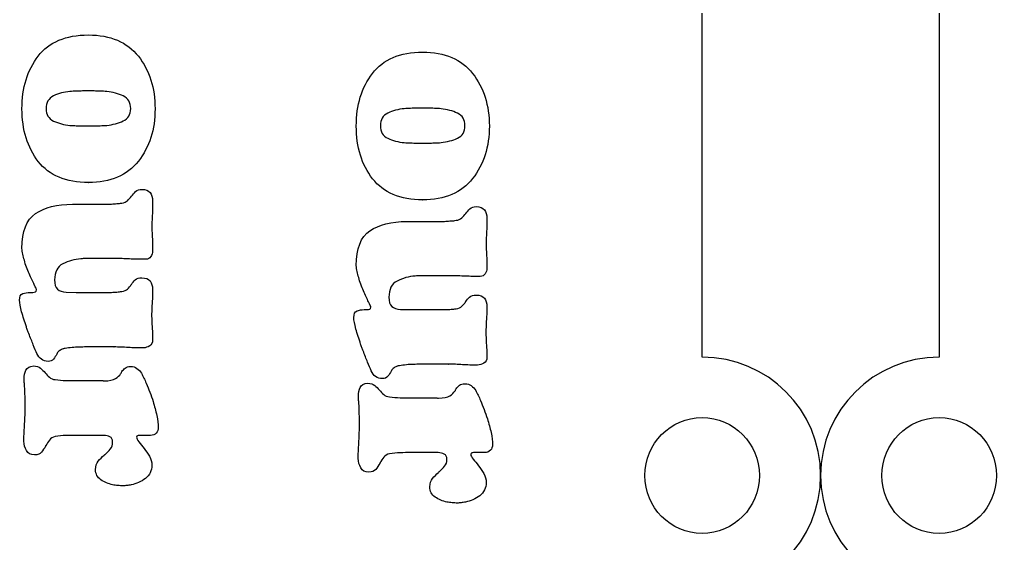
# Model space of a CAD drawing. Extents: x 0 to 771, y 958 to 1701.
# Drawn here: x 586.8 to 680.3, y 1437.5 to 1487.7 of the extents above; entities that cross this region are included whole.
import ezdxf

# ---------------------------------------------------------------- set-up
doc = ezdxf.new("R2010")
doc.units = 0
doc.layers.add('H0114_Printing', color=7, linetype='CONTINUOUS')

msp = doc.modelspace()

# ---------------------------------------------------------------- linework, layer by layer
at = {"layer": 'H0114_Printing', "color": 1}
for points in [[(652.093084, 1455.391064), (652.093084, 1516.370062)], [(674.770683, 1516.370062), (674.770683, 1455.391064)]]:
    msp.add_lwpolyline(points, dxfattribs=at)
at = {"layer": 'H0114_Printing', "color": 4}
for points in [[(593.928785, 1480.862763), (592.832785, 1480.862763)], [(625.909284, 1479.212063), (624.813284, 1479.212063)], [(592.809785, 1477.528763), (593.391785, 1477.528763), (593.951785, 1477.528763)], [(624.790284, 1475.878063), (625.372284, 1475.878063), (625.932284, 1475.878063)], [(593.368785, 1472.095763), (593.391785, 1472.095763)], [(625.349284, 1470.445063), (625.372284, 1470.445063)], [(591.852785, 1470.020963), (594.627785, 1470.020963), (595.105785, 1470.020963)], [(623.833284, 1468.370863), (626.608284, 1468.370863), (627.086284, 1468.370863)], [(596.072785, 1464.821963), (593.554785, 1464.821963), (593.100785, 1464.821963)], [(628.053284, 1463.171863), (625.535284, 1463.171863), (625.081284, 1463.171863)], [(597.472785, 1462.326963), (597.495785, 1462.326963), (597.495785, 1462.349963)], [(587.795785, 1461.580963), (587.877785, 1461.580963), (587.959785, 1461.580963), (588.006785, 1461.580963), (588.052785, 1461.580963)], [(591.269785, 1461.603963), (592.226785, 1461.580963), (594.627785, 1461.580963), (595.105785, 1461.580963), (595.606785, 1461.580963)], [(619.776285, 1459.930864), (619.858285, 1459.930864), (619.940285, 1459.930864), (619.987285, 1459.930864), (620.033284, 1459.930864)], [(623.250284, 1459.953864), (624.207284, 1459.930864), (626.608284, 1459.930864), (627.086284, 1459.930864), (627.587284, 1459.930864)], [(629.453284, 1460.676863), (629.476284, 1460.676863), (629.476284, 1460.699863)], [(595.839785, 1456.357964), (593.858785, 1456.357964), (593.169785, 1456.357964)], [(595.816785, 1456.357964), (595.839785, 1456.357964)], [(598.637785, 1456.264964), (598.602785, 1456.264964), (598.567785, 1456.264964)], [(627.820284, 1454.707864), (625.839284, 1454.707864), (625.150284, 1454.707864)], [(627.797284, 1454.707864), (627.820284, 1454.707864)], [(630.618284, 1454.614864), (630.583284, 1454.614864), (630.548284, 1454.614864)], [(592.235385, 1453.141464), (594.689385, 1453.141464)], [(594.782385, 1453.118464), (594.841385, 1453.118464), (594.899385, 1453.118464)], [(624.215784, 1451.490864), (626.669784, 1451.490864)], [(626.762784, 1451.467864), (626.821784, 1451.467864), (626.879784, 1451.467864)], [(594.581385, 1447.895464), (592.265385, 1447.895464)], [(594.860385, 1447.895464), (594.709385, 1447.895464), (594.558385, 1447.895464), (594.581385, 1447.895464)], [(599.313385, 1447.895464), (598.334385, 1447.895464), (598.276385, 1447.895464), (598.241385, 1447.895464)], [(587.213385, 1447.336464), (587.213385, 1447.370464), (587.213385, 1447.405464)], [(589.292385, 1446.904464), (589.292385, 1446.869464)], [(626.561784, 1446.244864), (624.245784, 1446.244864)], [(626.840784, 1446.244864), (626.689784, 1446.244864), (626.538784, 1446.244864), (626.561784, 1446.244864)], [(631.293784, 1446.244864), (630.314784, 1446.244864), (630.256784, 1446.244864), (630.221784, 1446.244864)], [(619.193785, 1445.684864), (619.193785, 1445.719864), (619.193785, 1445.754864)], [(621.272784, 1445.253864), (621.272784, 1445.218864)]]:
    msp.add_lwpolyline(points, dxfattribs=at)
at = {"layer": 'H0114_Printing', "color": 1}
for points in [[(646.613084, 1444.052064)], [(669.290683, 1444.052064)]]:
    msp.add_lwpolyline(points, close=True, dxfattribs=at)
at = {"layer": 'H0114_Printing', "color": 4}
for points in [[(588.576785, 1484.196763), (589.610785, 1485.548763), (591.207785, 1486.224763), (593.368785, 1486.224763)], [(593.368785, 1486.224763), (595.497785, 1486.224763), (597.094785, 1485.544763), (598.159785, 1484.184763)], [(587.027785, 1479.160763), (587.027785, 1481.165763), (587.543785, 1482.843763), (588.576785, 1484.196763)], [(598.159785, 1484.184763), (599.224785, 1482.825763), (599.756785, 1481.149763), (599.756785, 1479.160763)], [(620.557284, 1482.546063), (621.591284, 1483.898063), (623.188284, 1484.574063), (625.349284, 1484.574063)], [(625.349284, 1484.574063), (627.478284, 1484.574063), (629.075284, 1483.894063), (630.140284, 1482.534063)], [(619.008285, 1477.510063), (619.008285, 1479.515063), (619.524285, 1481.193063), (620.557284, 1482.546063)], [(630.140284, 1482.534063), (631.205284, 1481.175063), (631.737284, 1479.499063), (631.737284, 1477.510063)], [(590.046785, 1480.396763), (589.571785, 1480.162763), (589.335785, 1479.758763), (589.335785, 1479.183763)], [(591.620785, 1480.815763), (591.044785, 1480.768763), (590.519785, 1480.628763), (590.046785, 1480.396763)], [(592.226785, 1480.850763), (592.023785, 1480.842763), (591.821785, 1480.830763), (591.620785, 1480.815763)], [(592.832785, 1480.862763), (592.629785, 1480.862763), (592.427785, 1480.858763), (592.226785, 1480.850763)], [(594.511785, 1480.850763), (594.308785, 1480.858763), (594.114785, 1480.862763), (593.928785, 1480.862763)], [(595.140785, 1480.815763), (594.922785, 1480.830763), (594.712785, 1480.842763), (594.511785, 1480.850763)], [(596.713785, 1480.384763), (596.239785, 1480.609763), (595.715785, 1480.753763), (595.140785, 1480.815763)], [(597.425785, 1479.183763), (597.425785, 1479.758763), (597.188785, 1480.159763), (596.713785, 1480.384763)], [(588.588785, 1474.112763), (587.547785, 1475.457763), (587.027785, 1477.139763), (587.027785, 1479.160763)], [(589.335785, 1479.183763), (589.335785, 1478.608763), (589.571785, 1478.208763), (590.046785, 1477.982763)], [(596.713785, 1477.994763), (597.188785, 1478.212763), (597.425785, 1478.608763), (597.425785, 1479.183763)], [(599.756785, 1479.160763), (599.756785, 1477.170763), (599.224785, 1475.496763), (598.159785, 1474.135763)], [(622.027284, 1478.746063), (621.552284, 1478.512063), (621.316284, 1478.108063), (621.316284, 1477.533063)], [(623.601284, 1479.165063), (623.025284, 1479.118063), (622.500284, 1478.978063), (622.027284, 1478.746063)], [(624.207284, 1479.200063), (624.004284, 1479.192063), (623.802284, 1479.180063), (623.601284, 1479.165063)], [(624.813284, 1479.212063), (624.610284, 1479.212063), (624.408284, 1479.208063), (624.207284, 1479.200063)], [(626.492284, 1479.200063), (626.289284, 1479.208063), (626.095284, 1479.212063), (625.909284, 1479.212063)], [(627.121284, 1479.165063), (626.903284, 1479.180063), (626.693284, 1479.192063), (626.492284, 1479.200063)], [(628.694284, 1478.734063), (628.220284, 1478.959063), (627.696284, 1479.103063), (627.121284, 1479.165063)], [(629.406284, 1477.533063), (629.406284, 1478.108063), (629.169284, 1478.509063), (628.694284, 1478.734063)], [(590.046785, 1477.982763), (590.519785, 1477.757763), (591.044785, 1477.621763), (591.620785, 1477.574763)], [(591.620785, 1477.574763), (591.821785, 1477.559763), (592.023785, 1477.547763), (592.226785, 1477.539763)], [(594.511785, 1477.539763), (594.712785, 1477.547763), (594.922785, 1477.559763), (595.140785, 1477.574763)], [(595.140785, 1477.574763), (595.715785, 1477.637763), (596.239785, 1477.777763), (596.713785, 1477.994763)], [(592.226785, 1477.539763), (592.427785, 1477.532763), (592.622785, 1477.528763), (592.809785, 1477.528763)], [(593.951785, 1477.528763), (594.122785, 1477.528763), (594.308785, 1477.532763), (594.511785, 1477.539763)], [(620.569284, 1472.462063), (619.528285, 1473.807063), (619.008285, 1475.489063), (619.008285, 1477.510063)], [(621.316284, 1477.533063), (621.316284, 1476.958063), (621.552284, 1476.558063), (622.027284, 1476.332063)], [(628.694284, 1476.344063), (629.169284, 1476.562063), (629.406284, 1476.958063), (629.406284, 1477.533063)], [(631.737284, 1477.510063), (631.737284, 1475.520063), (631.205284, 1473.846063), (630.140284, 1472.485063)], [(622.027284, 1476.332063), (622.500284, 1476.107063), (623.025284, 1475.971063), (623.601284, 1475.924063)], [(623.601284, 1475.924063), (623.802284, 1475.909063), (624.004284, 1475.897063), (624.207284, 1475.889063)], [(624.207284, 1475.889063), (624.408284, 1475.882063), (624.603284, 1475.878063), (624.790284, 1475.878063)], [(625.932284, 1475.878063), (626.103284, 1475.878063), (626.289284, 1475.882063), (626.492284, 1475.889063)], [(626.492284, 1475.889063), (626.693284, 1475.897063), (626.903284, 1475.909063), (627.121284, 1475.924063)], [(627.121284, 1475.924063), (627.696284, 1475.987063), (628.220284, 1476.127063), (628.694284, 1476.344063)], [(593.391785, 1472.095763), (591.231785, 1472.095763), (589.630785, 1472.768763), (588.588785, 1474.112763)], [(598.159785, 1474.135763), (597.094785, 1472.776763), (595.497785, 1472.095763), (593.368785, 1472.095763)], [(625.372284, 1470.445063), (623.212284, 1470.445063), (621.611284, 1471.118063), (620.569284, 1472.462063)], [(630.140284, 1472.485063), (629.075284, 1471.126063), (627.478284, 1470.445063), (625.349284, 1470.445063)], [(597.495785, 1470.789963), (597.619785, 1470.945963), (597.755785, 1471.092963), (597.902785, 1471.232963)], [(597.902785, 1471.232963), (598.050785, 1471.372963), (598.248785, 1471.442963), (598.497785, 1471.442963)], [(598.497785, 1471.442963), (598.855785, 1471.442963), (599.115785, 1471.341963), (599.278785, 1471.139963)], [(599.278785, 1471.139963), (599.442785, 1470.937963), (599.523785, 1470.665963), (599.523785, 1470.323963)], [(595.606785, 1470.043963), (595.761785, 1470.059963), (595.924785, 1470.071963), (596.096785, 1470.078963)], [(596.096785, 1470.078963), (596.266785, 1470.086963), (596.430785, 1470.105963), (596.585785, 1470.137963)], [(596.585785, 1470.137963), (596.803785, 1470.152963), (596.981785, 1470.226963), (597.121785, 1470.358963)], [(597.121785, 1470.358963), (597.261785, 1470.490963), (597.386785, 1470.634963), (597.495785, 1470.789963)], [(599.523785, 1470.323963), (599.523785, 1470.121963), (599.519785, 1469.919963), (599.512785, 1469.716963)], [(588.332785, 1469.134963), (589.202785, 1469.724963), (590.376785, 1470.020963), (591.852785, 1470.020963)], [(595.105785, 1470.020963), (595.268785, 1470.020963), (595.435785, 1470.028963), (595.606785, 1470.043963)], [(599.512785, 1469.716963), (599.504785, 1469.515963), (599.500785, 1469.313963), (599.500785, 1469.110963)], [(629.476284, 1469.139863), (629.600284, 1469.295863), (629.736284, 1469.442863), (629.883284, 1469.582863)], [(629.883284, 1469.582863), (630.031284, 1469.722863), (630.229284, 1469.792863), (630.478284, 1469.792863)], [(630.478284, 1469.792863), (630.836284, 1469.792863), (631.096284, 1469.691863), (631.259284, 1469.489863)], [(631.259284, 1469.489863), (631.423284, 1469.287863), (631.504284, 1469.015863), (631.504284, 1468.673863)], [(587.026785, 1465.800963), (587.026785, 1467.432963), (587.461785, 1468.543963), (588.332785, 1469.134963)], [(599.465785, 1468.504963), (599.457785, 1468.303963), (599.453785, 1468.100963), (599.453785, 1467.898963)], [(599.500785, 1469.110963), (599.484785, 1468.909963), (599.472785, 1468.707963), (599.465785, 1468.504963)], [(620.313284, 1467.483863), (621.183284, 1468.074863), (622.357284, 1468.370863), (623.833284, 1468.370863)], [(627.086284, 1468.370863), (627.249284, 1468.370863), (627.416284, 1468.378863), (627.587284, 1468.393863)], [(627.587284, 1468.393863), (627.742284, 1468.409863), (627.905284, 1468.421863), (628.077284, 1468.428863)], [(628.077284, 1468.428863), (628.247284, 1468.436863), (628.411284, 1468.455863), (628.566284, 1468.487863)], [(628.566284, 1468.487863), (628.784284, 1468.502863), (628.962284, 1468.576863), (629.102284, 1468.708863)], [(629.102284, 1468.708863), (629.242284, 1468.840863), (629.367284, 1468.984863), (629.476284, 1469.139863)], [(631.504284, 1468.673863), (631.504284, 1468.471863), (631.500284, 1468.269863), (631.493284, 1468.066863)], [(599.453785, 1467.898963), (599.453785, 1467.696963), (599.457785, 1467.498963), (599.465785, 1467.304963)], [(599.465785, 1467.304963), (599.472785, 1467.109963), (599.484785, 1466.911963), (599.500785, 1466.709963)], [(619.007285, 1464.150863), (619.007285, 1465.782863), (619.442285, 1466.893863), (620.313284, 1467.483863)], [(631.481284, 1467.460863), (631.465284, 1467.259863), (631.453284, 1467.057863), (631.446284, 1466.854863)], [(631.493284, 1468.066863), (631.485284, 1467.865863), (631.481284, 1467.663863), (631.481284, 1467.460863)], [(599.500785, 1466.709963), (599.500785, 1466.523963), (599.504785, 1466.332963), (599.512785, 1466.138963)], [(631.446284, 1466.854863), (631.438284, 1466.652863), (631.434284, 1466.450863), (631.434284, 1466.248863)], [(587.108785, 1465.229963), (587.069785, 1465.423963), (587.042785, 1465.613963), (587.026785, 1465.800963)], [(599.523785, 1465.544963), (599.523785, 1465.341963), (599.468785, 1465.163963), (599.360785, 1465.007963)], [(599.512785, 1466.138963), (599.519785, 1465.944963), (599.523785, 1465.746963), (599.523785, 1465.544963)], [(631.434284, 1466.248863), (631.434284, 1466.046863), (631.438284, 1465.848863), (631.446284, 1465.654863)], [(631.446284, 1465.654863), (631.453284, 1465.459863), (631.465284, 1465.261863), (631.481284, 1465.059863)], [(587.259785, 1464.657963), (587.197785, 1464.844963), (587.147785, 1465.034963), (587.108785, 1465.229963)], [(587.457785, 1464.004963), (587.372785, 1464.222963), (587.306785, 1464.440963), (587.259785, 1464.657963)], [(592.669785, 1464.797963), (592.046785, 1464.751963), (591.471785, 1464.591963), (590.943785, 1464.319963)], [(593.100785, 1464.821963), (592.952785, 1464.821963), (592.809785, 1464.813963), (592.669785, 1464.797963)], [(596.772785, 1464.809963), (596.539785, 1464.817963), (596.306785, 1464.821963), (596.072785, 1464.821963)], [(597.472785, 1464.774963), (597.238785, 1464.789963), (597.005785, 1464.801963), (596.772785, 1464.809963)], [(598.171785, 1464.762963), (597.938785, 1464.770963), (597.704785, 1464.774963), (597.472785, 1464.774963)], [(598.870785, 1464.751963), (598.637785, 1464.751963), (598.404785, 1464.755963), (598.171785, 1464.762963)], [(599.360785, 1465.007963), (599.251785, 1464.852963), (599.088785, 1464.766963), (598.870785, 1464.751963)], [(631.481284, 1465.059863), (631.481284, 1464.873863), (631.485284, 1464.682863), (631.493284, 1464.488863)], [(631.493284, 1464.488863), (631.500284, 1464.294863), (631.504284, 1464.096863), (631.504284, 1463.894863)], [(587.702785, 1463.375963), (587.624785, 1463.577963), (587.543785, 1463.787963), (587.457785, 1464.004963)], [(590.943785, 1464.319963), (590.414785, 1464.048963), (590.150785, 1463.531963), (590.150785, 1462.769963)], [(619.089285, 1463.579863), (619.050285, 1463.773863), (619.023285, 1463.963863), (619.007285, 1464.150863)], [(619.240285, 1463.007863), (619.178285, 1463.194863), (619.128285, 1463.384863), (619.089285, 1463.579863)], [(631.504284, 1463.894863), (631.504284, 1463.691863), (631.449284, 1463.513863), (631.341284, 1463.357863)], [(588.204785, 1462.326963), (588.056785, 1462.621963), (587.889785, 1462.971963), (587.702785, 1463.375963)], [(590.150785, 1462.769963), (590.150785, 1462.365963), (590.240785, 1462.074963), (590.418785, 1461.894963)], [(597.495785, 1462.349963), (597.603785, 1462.504963), (597.728785, 1462.649963), (597.868785, 1462.781963)], [(597.868785, 1462.781963), (598.008785, 1462.913963), (598.217785, 1462.979963), (598.497785, 1462.979963)], [(598.497785, 1462.979963), (598.855785, 1462.979963), (599.115785, 1462.878963), (599.278785, 1462.675963)], [(599.278785, 1462.675963), (599.442785, 1462.474963), (599.523785, 1462.202963), (599.523785, 1461.860963)], [(619.438285, 1462.354863), (619.353285, 1462.572863), (619.287285, 1462.790863), (619.240285, 1463.007863)], [(622.924284, 1462.669863), (622.395284, 1462.398863), (622.131284, 1461.881863), (622.131284, 1461.119863)], [(624.649284, 1463.147863), (624.027284, 1463.101863), (623.452284, 1462.941863), (622.924284, 1462.669863)], [(625.081284, 1463.171863), (624.933284, 1463.171863), (624.790284, 1463.163863), (624.649284, 1463.147863)], [(628.753284, 1463.159863), (628.520284, 1463.167863), (628.287284, 1463.171863), (628.053284, 1463.171863)], [(629.453284, 1463.124863), (629.219284, 1463.139863), (628.986284, 1463.151863), (628.753284, 1463.159863)], [(630.151284, 1463.112863), (629.919284, 1463.120863), (629.685284, 1463.124863), (629.453284, 1463.124863)], [(630.851284, 1463.101863), (630.618284, 1463.101863), (630.385284, 1463.105863), (630.151284, 1463.112863)], [(631.341284, 1463.357863), (631.232284, 1463.202863), (631.068284, 1463.116863), (630.851284, 1463.101863)], [(588.425785, 1461.813963), (588.425785, 1461.860963), (588.351785, 1462.031963), (588.204785, 1462.326963)], [(588.308785, 1461.626963), (588.386785, 1461.658963), (588.425785, 1461.720963), (588.425785, 1461.813963)], [(590.418785, 1461.894963), (590.597785, 1461.716963), (590.881785, 1461.619963), (591.269785, 1461.603963)], [(596.096785, 1461.615963), (596.266785, 1461.623963), (596.430785, 1461.642963), (596.585785, 1461.673963)], [(596.585785, 1461.673963), (596.819785, 1461.704963), (597.001785, 1461.782963), (597.133785, 1461.906963)], [(597.133785, 1461.906963), (597.265785, 1462.031963), (597.378785, 1462.170963), (597.472785, 1462.326963)], [(599.523785, 1461.860963), (599.523785, 1461.658963), (599.519785, 1461.455963), (599.512785, 1461.253963)], [(619.683285, 1461.725863), (619.605285, 1461.927863), (619.524285, 1462.137863), (619.438285, 1462.354863)], [(620.185284, 1460.676863), (620.037284, 1460.971863), (619.870285, 1461.321863), (619.683285, 1461.725863)], [(586.793785, 1460.834963), (586.793785, 1461.176963), (586.894785, 1461.385963), (587.096785, 1461.463963)], [(586.991785, 1459.726964), (586.859785, 1460.185963), (586.793785, 1460.554963), (586.793785, 1460.834963)], [(587.096785, 1461.463963), (587.299785, 1461.541963), (587.531785, 1461.580963), (587.795785, 1461.580963)], [(588.052785, 1461.580963), (588.146785, 1461.580963), (588.230785, 1461.596963), (588.308785, 1461.626963)], [(595.606785, 1461.580963), (595.761785, 1461.596963), (595.924785, 1461.607963), (596.096785, 1461.615963)], [(599.512785, 1461.253963), (599.504785, 1461.051963), (599.492785, 1460.842963), (599.476785, 1460.624963)], [(622.131284, 1461.119863), (622.131284, 1460.715863), (622.221284, 1460.424863), (622.399284, 1460.244863)], [(629.476284, 1460.699863), (629.584284, 1460.854863), (629.709284, 1460.999863), (629.849284, 1461.131863)], [(629.849284, 1461.131863), (629.989284, 1461.263863), (630.198284, 1461.329863), (630.478284, 1461.329863)], [(630.478284, 1461.329863), (630.836284, 1461.329863), (631.096284, 1461.228863), (631.259284, 1461.025863)], [(631.259284, 1461.025863), (631.423284, 1460.824863), (631.504284, 1460.552863), (631.504284, 1460.210863)], [(599.442785, 1460.018963), (599.434785, 1459.815964), (599.430785, 1459.613964), (599.430785, 1459.411964)], [(599.476785, 1460.624963), (599.461785, 1460.422963), (599.449785, 1460.220963), (599.442785, 1460.018963)], [(618.774285, 1459.184864), (618.774285, 1459.526864), (618.875285, 1459.735864), (619.077285, 1459.813864)], [(619.077285, 1459.813864), (619.280285, 1459.891864), (619.512285, 1459.930864), (619.776285, 1459.930864)], [(620.033284, 1459.930864), (620.127284, 1459.930864), (620.211284, 1459.945864), (620.289284, 1459.976864)], [(620.406284, 1460.163863), (620.406284, 1460.210863), (620.332284, 1460.381863), (620.185284, 1460.676863)], [(620.289284, 1459.976864), (620.367284, 1460.008863), (620.406284, 1460.070863), (620.406284, 1460.163863)], [(622.399284, 1460.244863), (622.578284, 1460.066863), (622.862284, 1459.969864), (623.250284, 1459.953864)], [(627.587284, 1459.930864), (627.742284, 1459.945864), (627.905284, 1459.957864), (628.077284, 1459.965864)], [(628.077284, 1459.965864), (628.247284, 1459.973864), (628.411284, 1459.992864), (628.566284, 1460.023863)], [(628.566284, 1460.023863), (628.800284, 1460.054863), (628.982284, 1460.132863), (629.114284, 1460.256863)], [(629.114284, 1460.256863), (629.246284, 1460.381863), (629.359284, 1460.520863), (629.453284, 1460.676863)], [(631.504284, 1460.210863), (631.504284, 1460.008863), (631.500284, 1459.805864), (631.493284, 1459.603864)], [(587.446785, 1458.292964), (587.275785, 1458.790964), (587.123785, 1459.268964), (586.991785, 1459.726964)], [(599.430785, 1459.411964), (599.430785, 1459.210964), (599.434785, 1459.007964), (599.442785, 1458.805964)], [(618.972285, 1458.076864), (618.840285, 1458.535864), (618.774285, 1458.904864), (618.774285, 1459.184864)], [(631.457284, 1458.974864), (631.442284, 1458.772864), (631.430284, 1458.570864), (631.423284, 1458.368864)], [(631.493284, 1459.603864), (631.485284, 1459.401864), (631.473284, 1459.192864), (631.457284, 1458.974864)], [(587.563785, 1457.943964), (587.516785, 1458.052964), (587.477785, 1458.168964), (587.446785, 1458.292964)], [(587.679785, 1457.639964), (587.647785, 1457.733964), (587.609785, 1457.834964), (587.563785, 1457.943964)], [(599.442785, 1458.805964), (599.449785, 1458.604964), (599.461785, 1458.401964), (599.476785, 1458.199964)], [(599.476785, 1458.199964), (599.492785, 1458.012964), (599.504785, 1457.818964), (599.512785, 1457.616964)], [(619.427285, 1456.642864), (619.256285, 1457.140864), (619.104285, 1457.618864), (618.972285, 1458.076864)], [(631.423284, 1458.368864), (631.415284, 1458.165864), (631.411284, 1457.963864), (631.411284, 1457.761864)], [(588.110785, 1456.555964), (587.978785, 1456.890964), (587.834785, 1457.251964), (587.679785, 1457.639964)], [(599.523785, 1457.010964), (599.523785, 1456.762964), (599.430785, 1456.578964), (599.243785, 1456.462964)], [(599.512785, 1457.616964), (599.519785, 1457.415964), (599.523785, 1457.212964), (599.523785, 1457.010964)], [(631.411284, 1457.761864), (631.411284, 1457.560864), (631.415284, 1457.357864), (631.423284, 1457.155864)], [(631.423284, 1457.155864), (631.430284, 1456.954864), (631.442284, 1456.751864), (631.457284, 1456.549864)], [(588.448785, 1455.727964), (588.355785, 1455.946964), (588.242785, 1456.222964), (588.110785, 1456.555964)], [(590.967785, 1456.171964), (590.857785, 1456.140964), (590.749785, 1456.086964), (590.640785, 1456.008964)], [(591.060785, 1456.206964), (591.029785, 1456.198964), (590.997785, 1456.186964), (590.967785, 1456.171964)], [(591.153785, 1456.218964), (591.121785, 1456.218964), (591.091785, 1456.214964), (591.060785, 1456.206964)], [(591.818785, 1456.299964), (591.592785, 1456.276964), (591.371785, 1456.249964), (591.153785, 1456.218964)], [(592.505785, 1456.334964), (592.272785, 1456.334964), (592.042785, 1456.322964), (591.818785, 1456.299964)], [(593.169785, 1456.357964), (592.944785, 1456.357964), (592.723785, 1456.350964), (592.505785, 1456.334964)], [(596.504785, 1456.346964), (596.278785, 1456.354964), (596.049785, 1456.357964), (595.816785, 1456.357964)], [(597.191785, 1456.310964), (596.958785, 1456.326964), (596.729785, 1456.338964), (596.504785, 1456.346964)], [(597.879785, 1456.276964), (597.654785, 1456.284964), (597.425785, 1456.296964), (597.191785, 1456.310964)], [(598.567785, 1456.264964), (598.334785, 1456.264964), (598.105785, 1456.268964), (597.879785, 1456.276964)], [(599.243785, 1456.462964), (599.057785, 1456.346964), (598.855785, 1456.280964), (598.637785, 1456.264964)], [(619.544285, 1456.293864), (619.497285, 1456.402864), (619.458285, 1456.518864), (619.427285, 1456.642864)], [(619.660285, 1455.989864), (619.628285, 1456.083864), (619.590285, 1456.184864), (619.544285, 1456.293864)], [(631.457284, 1456.549864), (631.473284, 1456.362864), (631.485284, 1456.168864), (631.493284, 1455.966864)], [(588.880785, 1455.180964), (588.701785, 1455.312964), (588.557785, 1455.495964), (588.448785, 1455.727964)], [(589.521785, 1454.982964), (589.272785, 1454.982964), (589.058785, 1455.048964), (588.880785, 1455.180964)], [(590.046785, 1455.203964), (589.929785, 1455.056964), (589.754785, 1454.982964), (589.521785, 1454.982964)], [(590.360785, 1455.681964), (590.267785, 1455.510964), (590.162785, 1455.351964), (590.046785, 1455.203964)], [(590.372785, 1455.716964), (590.364785, 1455.708964), (590.360785, 1455.697964), (590.360785, 1455.681964)], [(590.384785, 1455.751964), (590.384785, 1455.735964), (590.380785, 1455.724964), (590.372785, 1455.716964)], [(590.640785, 1456.008964), (590.531785, 1455.930964), (590.446785, 1455.844964), (590.384785, 1455.751964)], [(620.091284, 1454.905864), (619.959285, 1455.240864), (619.815285, 1455.601864), (619.660285, 1455.989864)], [(631.504284, 1455.360864), (631.504284, 1455.112864), (631.411284, 1454.928864), (631.224284, 1454.812864)], [(631.493284, 1455.966864), (631.500284, 1455.765864), (631.504284, 1455.562864), (631.504284, 1455.360864)], [(587.400385, 1454.143464), (587.508385, 1454.377464), (587.757385, 1454.509464), (588.146385, 1454.540464)], [(588.146385, 1454.540464), (588.410385, 1454.540464), (588.625385, 1454.470464), (588.789385, 1454.330464)], [(588.789385, 1454.330464), (588.952385, 1454.190464), (589.104385, 1454.043464), (589.244385, 1453.887464)], [(596.581385, 1454.003464), (596.675385, 1454.128464), (596.780385, 1454.241464), (596.897385, 1454.341464)], [(596.897385, 1454.341464), (597.013385, 1454.443464), (597.189385, 1454.493464), (597.423385, 1454.493464)], [(597.423385, 1454.493464), (597.656385, 1454.493464), (597.859385, 1454.431464), (598.030385, 1454.307464)], [(598.030385, 1454.307464), (598.202385, 1454.183464), (598.342385, 1454.027464), (598.451385, 1453.840464)], [(620.429284, 1454.077864), (620.336284, 1454.296864), (620.223284, 1454.572864), (620.091284, 1454.905864)], [(622.621284, 1454.358864), (622.512284, 1454.280864), (622.427284, 1454.194864), (622.365284, 1454.101864)], [(622.948284, 1454.521864), (622.838284, 1454.490864), (622.730284, 1454.436864), (622.621284, 1454.358864)], [(623.041284, 1454.556864), (623.010284, 1454.548864), (622.978284, 1454.536864), (622.948284, 1454.521864)], [(623.134284, 1454.567864), (623.102284, 1454.567864), (623.072284, 1454.564864), (623.041284, 1454.556864)], [(623.799284, 1454.649864), (623.573284, 1454.626864), (623.352284, 1454.599864), (623.134284, 1454.567864)], [(624.486284, 1454.684864), (624.253284, 1454.684864), (624.023284, 1454.672864), (623.799284, 1454.649864)], [(625.150284, 1454.707864), (624.925284, 1454.707864), (624.704284, 1454.700864), (624.486284, 1454.684864)], [(628.485284, 1454.696864), (628.259284, 1454.704864), (628.030284, 1454.707864), (627.797284, 1454.707864)], [(629.172284, 1454.660864), (628.939284, 1454.676864), (628.710284, 1454.688864), (628.485284, 1454.696864)], [(629.860284, 1454.626864), (629.635284, 1454.634864), (629.406284, 1454.645864), (629.172284, 1454.660864)], [(630.548284, 1454.614864), (630.315284, 1454.614864), (630.085284, 1454.618864), (629.860284, 1454.626864)], [(631.224284, 1454.812864), (631.038284, 1454.696864), (630.836284, 1454.630864), (630.618284, 1454.614864)], [(587.236385, 1453.281464), (587.236385, 1453.623464), (587.291385, 1453.911464), (587.400385, 1454.143464)], [(587.248385, 1452.954464), (587.240385, 1453.063464), (587.236385, 1453.172464), (587.236385, 1453.281464)], [(589.244385, 1453.887464), (589.369385, 1453.732464), (589.505385, 1453.588464), (589.653385, 1453.456464)], [(589.653385, 1453.456464), (589.801385, 1453.324464), (589.984385, 1453.250464), (590.202385, 1453.234464)], [(594.899385, 1453.118464), (595.397385, 1453.118464), (595.756385, 1453.188464), (595.974385, 1453.328464)], [(595.974385, 1453.328464), (596.192385, 1453.467464), (596.356385, 1453.623464), (596.465385, 1453.794464)], [(596.465385, 1453.794464), (596.496385, 1453.840464), (596.519385, 1453.879464), (596.535385, 1453.911464)], [(596.535385, 1453.911464), (596.550385, 1453.942464), (596.566385, 1453.973464), (596.581385, 1454.003464)], [(598.451385, 1453.840464), (598.528385, 1453.700464), (598.606385, 1453.549464), (598.684385, 1453.386464)], [(598.684385, 1453.386464), (598.762385, 1453.222464), (598.839385, 1453.056464), (598.917385, 1452.884464)], [(620.861284, 1453.530864), (620.682284, 1453.662864), (620.538284, 1453.845864), (620.429284, 1454.077864)], [(621.502284, 1453.332864), (621.253284, 1453.332864), (621.039284, 1453.398864), (620.861284, 1453.530864)], [(622.027284, 1453.553864), (621.910284, 1453.406864), (621.735284, 1453.332864), (621.502284, 1453.332864)], [(622.341284, 1454.031864), (622.248284, 1453.860864), (622.143284, 1453.701864), (622.027284, 1453.553864)], [(622.353284, 1454.066864), (622.345284, 1454.058864), (622.341284, 1454.047864), (622.341284, 1454.031864)], [(622.365284, 1454.101864), (622.365284, 1454.085864), (622.361284, 1454.074864), (622.353284, 1454.066864)], [(587.283385, 1452.605464), (587.268385, 1452.729464), (587.256385, 1452.845464), (587.248385, 1452.954464)], [(587.318385, 1451.614464), (587.310385, 1451.948464), (587.299385, 1452.278464), (587.283385, 1452.605464)], [(590.202385, 1453.234464), (590.545385, 1453.188464), (590.883385, 1453.160464), (591.219385, 1453.152464)], [(591.219385, 1453.152464), (591.553385, 1453.145464), (591.892385, 1453.141464), (592.235385, 1453.141464)], [(594.689385, 1453.141464), (594.736385, 1453.141464), (594.767385, 1453.133464), (594.782385, 1453.118464)], [(598.917385, 1452.884464), (599.026385, 1452.605464), (599.139385, 1452.317464), (599.255385, 1452.022464)], [(619.216785, 1451.630864), (619.216785, 1451.972864), (619.271785, 1452.259864), (619.380785, 1452.492864)], [(619.380785, 1452.492864), (619.489785, 1452.726864), (619.737785, 1452.858864), (620.126784, 1452.888864)], [(620.126784, 1452.888864), (620.390784, 1452.888864), (620.605784, 1452.819864), (620.769784, 1452.679864)], [(620.769784, 1452.679864), (620.932784, 1452.539864), (621.084784, 1452.391864), (621.224784, 1452.236864)], [(628.515784, 1452.259864), (628.530784, 1452.291864), (628.546784, 1452.321864), (628.561784, 1452.352864)], [(628.561784, 1452.352864), (628.655784, 1452.477864), (628.760784, 1452.590864), (628.877784, 1452.690864)], [(628.877784, 1452.690864), (628.993784, 1452.792864), (629.169784, 1452.842864), (629.403784, 1452.842864)], [(629.403784, 1452.842864), (629.637784, 1452.842864), (629.839784, 1452.780864), (630.010784, 1452.656864)], [(630.010784, 1452.656864), (630.182784, 1452.531864), (630.322784, 1452.375864), (630.431784, 1452.189864)], [(587.330385, 1450.623464), (587.330385, 1450.949464), (587.326385, 1451.280464), (587.318385, 1451.614464)], [(599.255385, 1452.022464), (599.372385, 1451.726464), (599.477385, 1451.431464), (599.570385, 1451.136464)], [(619.228785, 1451.303864), (619.220785, 1451.412864), (619.216785, 1451.521864), (619.216785, 1451.630864)], [(621.224784, 1452.236864), (621.349784, 1452.081864), (621.485784, 1451.937864), (621.633784, 1451.805864)], [(621.633784, 1451.805864), (621.781784, 1451.673864), (621.964784, 1451.598864), (622.182784, 1451.583864)], [(622.182784, 1451.583864), (622.525784, 1451.536864), (622.863784, 1451.509864), (623.199784, 1451.501864)], [(623.199784, 1451.501864), (623.533784, 1451.494864), (623.872784, 1451.490864), (624.215784, 1451.490864)], [(626.669784, 1451.490864), (626.716784, 1451.490864), (626.747784, 1451.482864), (626.762784, 1451.467864)], [(626.879784, 1451.467864), (627.377784, 1451.467864), (627.736784, 1451.536864), (627.954784, 1451.676864)], [(627.954784, 1451.676864), (628.172784, 1451.816864), (628.336784, 1451.972864), (628.445784, 1452.143864)], [(628.445784, 1452.143864), (628.476784, 1452.189864), (628.499784, 1452.228864), (628.515784, 1452.259864)], [(630.431784, 1452.189864), (630.509784, 1452.049864), (630.587784, 1451.898864), (630.664784, 1451.735864)], [(630.664784, 1451.735864), (630.742784, 1451.571864), (630.819784, 1451.404864), (630.897784, 1451.233864)], [(587.318385, 1449.818464), (587.326385, 1450.091464), (587.330385, 1450.359464), (587.330385, 1450.623464)], [(599.570385, 1451.136464), (599.710385, 1450.685464), (599.827385, 1450.242464), (599.920385, 1449.807464)], [(619.263785, 1450.954864), (619.248785, 1451.078864), (619.236785, 1451.194864), (619.228785, 1451.303864)], [(619.298785, 1449.963864), (619.290785, 1450.297864), (619.279785, 1450.627864), (619.263785, 1450.954864)], [(630.897784, 1451.233864), (631.006784, 1450.954864), (631.119784, 1450.666864), (631.235784, 1450.371864)], [(587.283385, 1449.014464), (587.299385, 1449.279464), (587.310385, 1449.547464), (587.318385, 1449.818464)], [(599.920385, 1449.807464), (600.013385, 1449.372464), (600.060385, 1448.991464), (600.060385, 1448.665464)], [(619.310785, 1448.972864), (619.310785, 1449.298864), (619.306785, 1449.629864), (619.298785, 1449.963864)], [(631.235784, 1450.371864), (631.352784, 1450.075864), (631.457784, 1449.780864), (631.550784, 1449.484864)], [(587.236385, 1448.210464), (587.252385, 1448.482464), (587.268385, 1448.750464), (587.283385, 1449.014464)], [(600.060385, 1448.665464), (600.060385, 1448.447464), (599.994385, 1448.265464), (599.862385, 1448.116464)], [(619.298785, 1448.167864), (619.306785, 1448.439864), (619.310785, 1448.708864), (619.310785, 1448.972864)], [(631.550784, 1449.484864), (631.690784, 1449.034864), (631.807784, 1448.591864), (631.900784, 1448.156864)], [(587.213385, 1447.405464), (587.213385, 1447.670464), (587.221385, 1447.938464), (587.236385, 1448.210464)], [(590.205385, 1447.778464), (589.972385, 1447.732464), (589.788385, 1447.623464), (589.655385, 1447.452464)], [(591.223385, 1447.883464), (590.888385, 1447.876464), (590.549385, 1447.840464), (590.205385, 1447.778464)], [(592.265385, 1447.895464), (591.906385, 1447.895464), (591.559385, 1447.891464), (591.223385, 1447.883464)], [(595.443385, 1447.755464), (595.272385, 1447.833464), (595.078385, 1447.880464), (594.860385, 1447.895464)], [(595.700385, 1447.242464), (595.700385, 1447.507464), (595.614385, 1447.678464), (595.443385, 1447.755464)], [(598.078385, 1447.860464), (598.032385, 1447.836464), (598.000385, 1447.794464), (597.985385, 1447.732464)], [(597.985385, 1447.732464), (597.985385, 1447.608464), (598.062385, 1447.452464), (598.218385, 1447.265464)], [(598.241385, 1447.895464), (598.179385, 1447.895464), (598.124385, 1447.883464), (598.078385, 1447.860464)], [(599.862385, 1448.116464), (599.729385, 1447.969464), (599.547385, 1447.895464), (599.313385, 1447.895464)], [(619.263785, 1447.363864), (619.279785, 1447.628864), (619.290785, 1447.896864), (619.298785, 1448.167864)], [(631.900784, 1448.156864), (631.993784, 1447.720864), (632.040784, 1447.340864), (632.040784, 1447.014864)], [(587.446385, 1446.438464), (587.306385, 1446.710464), (587.229385, 1447.009464), (587.213385, 1447.336464)], [(589.292385, 1446.869464), (589.168385, 1446.652464), (589.035385, 1446.457464), (588.895385, 1446.286464)], [(589.316385, 1446.916464), (589.300385, 1446.916464), (589.292385, 1446.912464), (589.292385, 1446.904464)], [(589.655385, 1447.452464), (589.522385, 1447.281464), (589.409385, 1447.102464), (589.316385, 1446.916464)], [(595.479385, 1446.589464), (595.626385, 1446.761464), (595.700385, 1446.978464), (595.700385, 1447.242464)], [(598.218385, 1447.265464), (598.373385, 1447.079464), (598.544385, 1446.869464), (598.731385, 1446.636464)], [(619.216785, 1446.559864), (619.232785, 1446.831864), (619.248785, 1447.099864), (619.263785, 1447.363864)], [(632.040784, 1447.014864), (632.040784, 1446.796864), (631.974784, 1446.613864), (631.842784, 1446.465864)], [(588.239385, 1446.030464), (587.851385, 1446.030464), (587.586385, 1446.166464), (587.446385, 1446.438464)], [(588.895385, 1446.286464), (588.754385, 1446.115464), (588.535385, 1446.030464), (588.239385, 1446.030464)], [(594.324385, 1445.424464), (594.495385, 1445.626464), (594.682385, 1445.820464), (594.884385, 1446.006464)], [(594.884385, 1446.006464), (594.899385, 1446.022464), (594.915385, 1446.034464), (594.930385, 1446.042464)], [(594.930385, 1446.042464), (594.946385, 1446.050464), (594.961385, 1446.061464), (594.977385, 1446.076464)], [(594.977385, 1446.076464), (595.164385, 1446.248464), (595.331385, 1446.419464), (595.479385, 1446.589464)], [(598.731385, 1446.636464), (598.902385, 1446.403464), (599.065385, 1446.154464), (599.221385, 1445.890464)], [(599.221385, 1445.890464), (599.375385, 1445.626464), (599.453385, 1445.346464), (599.453385, 1445.051464)], [(619.193785, 1445.754864), (619.193785, 1446.019864), (619.201785, 1446.287864), (619.216785, 1446.559864)], [(621.635784, 1445.801864), (621.502784, 1445.630864), (621.389784, 1445.451864), (621.296784, 1445.265864)], [(622.186784, 1446.127864), (621.952784, 1446.081864), (621.768784, 1445.972864), (621.635784, 1445.801864)], [(623.203784, 1446.232864), (622.868784, 1446.225864), (622.529784, 1446.189864), (622.186784, 1446.127864)], [(624.245784, 1446.244864), (623.886784, 1446.244864), (623.539784, 1446.240864), (623.203784, 1446.232864)], [(627.423784, 1446.104864), (627.252784, 1446.182864), (627.058784, 1446.229864), (626.840784, 1446.244864)], [(627.680784, 1445.591864), (627.680784, 1445.856864), (627.594784, 1446.026864), (627.423784, 1446.104864)], [(630.058784, 1446.209864), (630.012784, 1446.185864), (629.980784, 1446.143864), (629.965784, 1446.081864)], [(629.965784, 1446.081864), (629.965784, 1445.957864), (630.042784, 1445.801864), (630.198784, 1445.614864)], [(630.221784, 1446.244864), (630.159784, 1446.244864), (630.104784, 1446.232864), (630.058784, 1446.209864)], [(631.842784, 1446.465864), (631.710784, 1446.318864), (631.527784, 1446.244864), (631.293784, 1446.244864)], [(594.068385, 1444.631464), (594.068385, 1444.957464), (594.153385, 1445.222464), (594.324385, 1445.424464)], [(599.453385, 1445.051464), (599.453385, 1444.507464), (599.247385, 1444.079464), (598.836385, 1443.768464)], [(619.427785, 1444.787864), (619.286785, 1445.059864), (619.209785, 1445.358864), (619.193785, 1445.684864)], [(621.272784, 1445.218864), (621.148784, 1445.001864), (621.015784, 1444.806864), (620.875784, 1444.635864)], [(621.296784, 1445.265864), (621.280784, 1445.265864), (621.272784, 1445.261864), (621.272784, 1445.253864)], [(626.957784, 1444.425864), (627.144784, 1444.597864), (627.311784, 1444.767864), (627.459784, 1444.938864)], [(627.459784, 1444.938864), (627.606784, 1445.109864), (627.680784, 1445.327864), (627.680784, 1445.591864)], [(630.198784, 1445.614864), (630.353784, 1445.428864), (630.524784, 1445.218864), (630.711784, 1444.985864)], [(630.711784, 1444.985864), (630.882784, 1444.751864), (631.045784, 1444.503864), (631.201784, 1444.239864)], [(594.581385, 1443.640464), (594.239385, 1443.866464), (594.068385, 1444.196464), (594.068385, 1444.631464)], [(620.219784, 1444.379864), (619.831785, 1444.379864), (619.567785, 1444.515864), (619.427785, 1444.787864)], [(620.875784, 1444.635864), (620.734784, 1444.464864), (620.515784, 1444.379864), (620.219784, 1444.379864)], [(626.304784, 1443.772864), (626.475784, 1443.974864), (626.662784, 1444.169864), (626.864784, 1444.355864)], [(626.864784, 1444.355864), (626.879784, 1444.371864), (626.895784, 1444.383864), (626.910784, 1444.391864)], [(626.910784, 1444.391864), (626.926784, 1444.399864), (626.941784, 1444.410864), (626.957784, 1444.425864)], [(631.201784, 1444.239864), (631.355784, 1443.974864), (631.433784, 1443.695864), (631.433784, 1443.400864)], [(595.700385, 1443.162464), (595.295385, 1443.255464), (594.922385, 1443.415464), (594.581385, 1443.640464)], [(596.213385, 1443.092464), (596.042385, 1443.108464), (595.871385, 1443.131464), (595.700385, 1443.162464)], [(596.679385, 1443.069464), (596.539385, 1443.069464), (596.384385, 1443.077464), (596.213385, 1443.092464)], [(597.064385, 1443.092464), (596.931385, 1443.077464), (596.803385, 1443.069464), (596.679385, 1443.069464)], [(597.472385, 1443.162464), (597.332385, 1443.131464), (597.195385, 1443.108464), (597.064385, 1443.092464)], [(598.836385, 1443.768464), (598.424385, 1443.458464), (597.969385, 1443.255464), (597.472385, 1443.162464)], [(626.048784, 1442.979864), (626.048784, 1443.306864), (626.133784, 1443.571864), (626.304784, 1443.772864)], [(626.561784, 1441.989864), (626.219784, 1442.214864), (626.048784, 1442.545864), (626.048784, 1442.979864)], [(631.433784, 1443.400864), (631.433784, 1442.855864), (631.227784, 1442.428864), (630.816784, 1442.117864)], [(630.816784, 1442.117864), (630.404784, 1441.806864), (629.949784, 1441.604864), (629.452784, 1441.511864)], [(627.680784, 1441.511864), (627.275784, 1441.604864), (626.903784, 1441.764864), (626.561784, 1441.989864)], [(628.193784, 1441.441864), (628.022784, 1441.457864), (627.851784, 1441.480864), (627.680784, 1441.511864)], [(628.659784, 1441.418864), (628.519784, 1441.418864), (628.364784, 1441.426864), (628.193784, 1441.441864)], [(629.044784, 1441.441864), (628.911784, 1441.426864), (628.783784, 1441.418864), (628.659784, 1441.418864)], [(629.452784, 1441.511864), (629.312784, 1441.480864), (629.175784, 1441.457864), (629.044784, 1441.441864)]]:
    msp.add_open_spline(points, degree=3, dxfattribs=at)
at = {"layer": 'H0114_Printing', "color": 1}
for points in [[(663.432083, 1444.052064), (663.432083, 1450.314064), (658.356084, 1455.391064), (652.093084, 1455.391064)], [(674.770683, 1455.391064), (668.508683, 1455.391064), (663.431683, 1450.314064), (663.431683, 1444.052064)], [(646.613084, 1444.052064), (646.613084, 1447.114064), (649.067084, 1449.596064), (652.093084, 1449.596064)], [(652.093084, 1449.596064), (655.120084, 1449.596064), (657.574084, 1447.114064), (657.574084, 1444.052064)], [(669.290683, 1444.052064), (669.290683, 1447.114064), (671.743683, 1449.596064), (674.770683, 1449.596064)], [(674.770683, 1449.596064), (677.797683, 1449.596064), (680.250683, 1447.114064), (680.250683, 1444.052064)], [(652.093084, 1438.508064), (649.067084, 1438.508064), (646.613084, 1440.990064), (646.613084, 1444.052064)], [(657.574084, 1444.052064), (657.574084, 1440.990064), (655.120084, 1438.508064), (652.093084, 1438.508064)], [(652.093084, 1432.713064), (658.356084, 1432.713064), (663.432083, 1437.790064), (663.432083, 1444.052064)], [(663.431683, 1444.052064), (663.431683, 1437.790064), (668.508683, 1432.713064), (674.770683, 1432.713064)], [(674.770683, 1438.508064), (671.743683, 1438.508064), (669.290683, 1440.990064), (669.290683, 1444.052064)], [(680.250683, 1444.052064), (680.250683, 1440.990064), (677.797683, 1438.508064), (674.770683, 1438.508064)]]:
    msp.add_open_spline(points, degree=3, dxfattribs=at)

doc.saveas('drawing.dxf')
